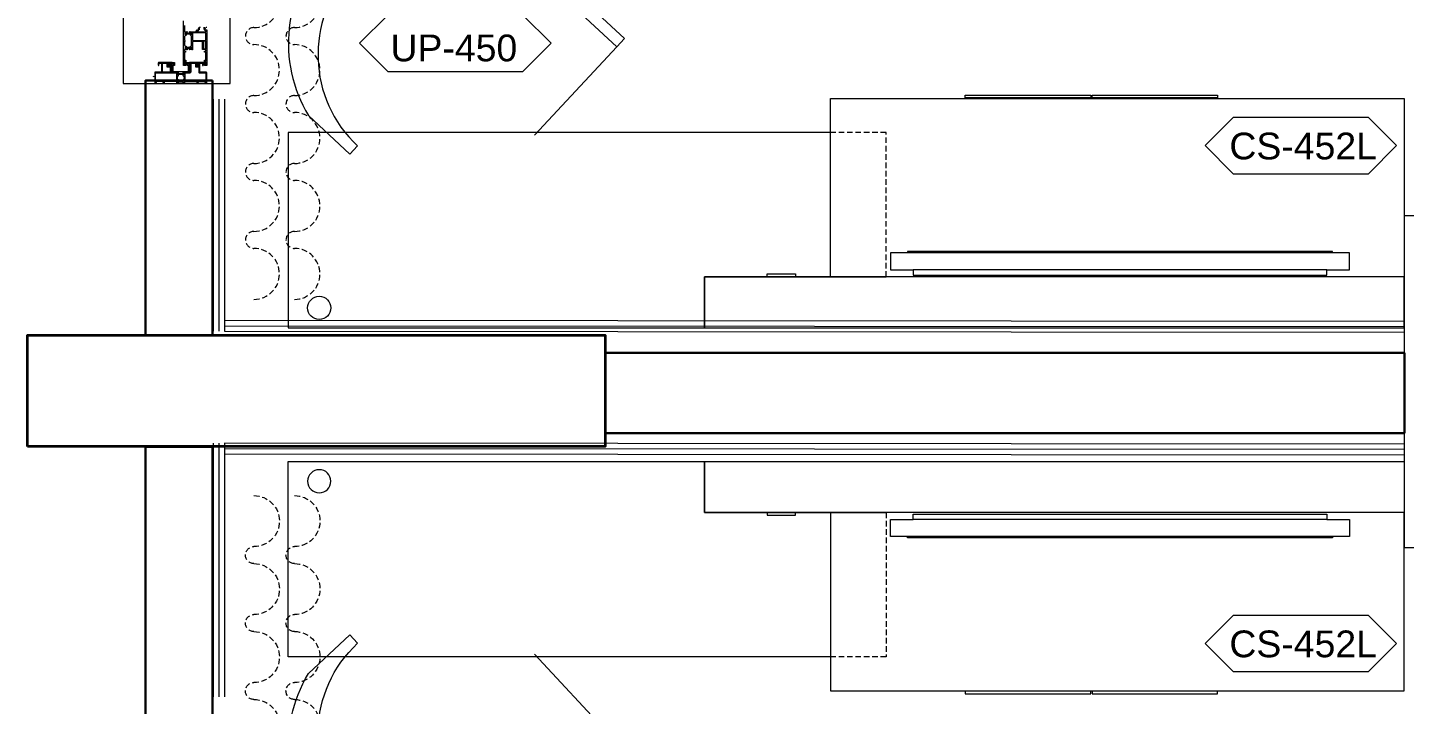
# Model space of a CAD drawing. Header units: centimetres. Extents: x 118932 to 154602, y -32682 to -23521.
# Drawn here: x 140792.7 to 141101.3, y -27936.9 to -27785.1 of the extents above; entities that cross this region are included whole.
import ezdxf

# ---------------------------------------------------------------- set-up
doc = ezdxf.new("R2010")
doc.units = ezdxf.units.CM
doc.header["$LTSCALE"] = 50
doc.header["$MEASUREMENT"] = 0
doc.linetypes.add('HIDDEN', pattern=[0.375, 0.25, -0.125])
for name, color, linetype, lineweight, true_color in [('GEN_00_BL_Yazı', 7, 'Continuous', 0, 0x4f5250), ('GEN_01_TA_Kolon', 7, 'Continuous', 35, 0xd05d28), ('GEN_02_TF_Mobilya', 7, 'Continuous', 5, 0x745e3d), ('GEN_02_TF_Pencere', 7, 'Continuous', 9, 0x6093ac), ('GEN_05_ML_Alçıpan', 7, 'Continuous', 18, 0x008b29), ('GEN_05_ML_Alçıpan_giydirme', 7, 'Continuous', 18, 0x7ebab5), ('GEN_05_ML_Mermer', 7, 'Continuous', 9, 0x9d8692), ('KALACAK DUVARLAR', 7, 'Continuous', 30, 0x005387), ('ÖRÜLECEK DUVARLAR', 7, 'Continuous', 30, 0xfaca30)]:
    doc.layers.add(name, color=color, linetype=linetype, lineweight=lineweight, true_color=true_color)
doc.styles.add('Arial_6', font='arial.ttf', dxfattribs={"height": 59.5325})

# ---------------------------------------------------------------- blocks, each defined once
blk = doc.blocks.new('LEVEL 0_C BLOK_KOLON')
at = {"layer": 'GEN_01_TA_Kolon', "elevation": 0}
blk.add_lwpolyline([(-94.52, -409.48), (-94.52, -409.48), (-94.52, -384.48), (-94.52, -384.48), (34.98, -384.48), (34.98, -384.48), (34.98, -409.48)], close=True, dxfattribs=at)
blk = doc.blocks.new('b blok level 1 örülecek duvar')
at = {"layer": 'ÖRÜLECEK DUVARLAR', "elevation": 0}
for points in [[(-862.98, 1097.53), (-877.98, 1097.53), (-877.98, 1040.43), (-862.98, 1040.43)], [(-862.98, 1015.43), (-877.98, 1015.43), (-877.98, 953.52), (-862.98, 953.52)]]:
    blk.add_lwpolyline(points, close=True, dxfattribs=at)
blk = doc.blocks.new('P4_')
at = {"layer": 'GEN_02_TF_Pencere', "linetype": 'Continuous'}
for p, q in [((108152.61, 6102.42, 0), (108152.61, 6101.91, 0)), ((108152.63, 6102.42, 0), (108152.63, 6101.91, 0)), ((108152.65, 6102.42, 0), (108152.65, 6101.91, 0)), ((108152.67, 6102.42, 0), (108152.67, 6101.91, 0)), ((108152.69, 6102.42, 0), (108152.69, 6101.91, 0)), ((108152.71, 6102.42, 0), (108152.71, 6101.91, 0)), ((108152.73, 6102.42, 0), (108152.73, 6101.91, 0)), ((108152.75, 6102.42, 0), (108152.75, 6101.91, 0)), ((108152.77, 6102.42, 0), (108152.77, 6101.91, 0)), ((108152.79, 6102.42, 0), (108152.79, 6101.91, 0)), ((108152.81, 6102.42, 0), (108152.81, 6101.91, 0)), ((108152.83, 6102.42, 0), (108152.83, 6101.91, 0)), ((108152.85, 6102.42, 0), (108152.85, 6101.91, 0)), ((108152.87, 6102.42, 0), (108152.87, 6101.91, 0)), ((108152.89, 6102.42, 0), (108152.89, 6101.91, 0)), ((108152.91, 6102.42, 0), (108152.91, 6101.91, 0)), ((108152.61, 6098.01, 0), (108152.61, 6098.52, 0)), ((108152.63, 6098.01, 0), (108152.63, 6098.52, 0)), ((108152.65, 6098.01, 0), (108152.65, 6098.52, 0)), ((108152.67, 6098.01, 0), (108152.67, 6098.52, 0)), ((108152.69, 6098.01, 0), (108152.69, 6098.52, 0)), ((108152.71, 6098.01, 0), (108152.71, 6098.52, 0)), ((108152.73, 6098.01, 0), (108152.73, 6098.52, 0)), ((108152.75, 6098.01, 0), (108152.75, 6098.52, 0)), ((108152.77, 6098.01, 0), (108152.77, 6098.52, 0)), ((108152.79, 6098.01, 0), (108152.79, 6098.52, 0)), ((108152.81, 6098.01, 0), (108152.81, 6098.52, 0)), ((108152.83, 6098.01, 0), (108152.83, 6098.52, 0)), ((108152.85, 6098.01, 0), (108152.85, 6098.52, 0)), ((108152.87, 6098.01, 0), (108152.87, 6098.52, 0)), ((108152.89, 6098.01, 0), (108152.89, 6098.52, 0)), ((108152.91, 6098.01, 0), (108152.91, 6098.52, 0))]:
    blk.add_line(p, q, dxfattribs=at)
at = {"layer": 'GEN_02_TF_Pencere', "extrusion": (0, 0, -1), "elevation": 0}
for points in [[(-108144.76, 6102.82, 0.41421), (-108144.79, 6102.79), (-108144.79, 6102.73, 0.41421), (-108144.76, 6102.7)], [(-108144.74, 6102.4), (-108145.01, 6102.4), (-108145.03, 6102.44, 0.414213), (-108145.07, 6102.45), (-108145.24, 6102.35, 0.767327), (-108145.22, 6102.28), (-108144.72, 6102.28, 0.414213)], [(-108144.71, 6101.39), (-108144.82, 6101.24, -0.244575), (-108144.96, 6101.16), (-108145.24, 6101.16, 0.767327), (-108145.27, 6101.06), (-108145.07, 6100.95, 0.577351), (-108145.03, 6100.97), (-108145.03, 6101.04), (-108144.96, 6101.04, 0.244575), (-108144.72, 6101.17)], [(-108144.34, 6097.82), (-108145.76, 6097.82, -0.414214), (-108145.79, 6097.85), (-108145.79, 6098.12), (-108145.72, 6098.38, 0.700075), (-108145.83, 6098.45), (-108145.84, 6098.44), (-108146.01, 6098.27, 0.617785), (-108146, 6098.21, -0.283333), (-108145.98, 6098.19), (-108145.93, 6098), (-108145.93, 6097.98, -0.673162), (-108145.98, 6097.96, 0.202354), (-108146, 6097.97), (-108146.39, 6097.97, -0.415901), (-108146.42, 6098), (-108146.42, 6098.02, -0.137872), (-108146.41, 6098.04), (-108146.32, 6098.19, 0.585714), (-108146.34, 6098.22), (-108146.48, 6098.22, 0.30109), (-108146.56, 6098.17), (-108146.72, 6097.91, -0.261413), (-108146.81, 6097.87), (-108147.63, 6097.87), (-108147.65, 6097.9), (-108147.67, 6097.87), (-108147.73, 6097.87, 1), (-108147.79, 6097.87), (-108147.87, 6097.87, 1), (-108147.93, 6097.87), (-108148.72, 6097.87, -0.261413), (-108148.8, 6097.91), (-108148.96, 6098.17, 0.261381), (-108149.05, 6098.22), (-108149.19, 6098.22, 0.585524), (-108149.21, 6098.19), (-108149.11, 6098.04, -0.137707), (-108149.11, 6098.02), (-108149.11, 6098, -0.414214), (-108149.14, 6097.97), (-108149.53, 6097.97, 0.202488), (-108149.55, 6097.96, -0.673126), (-108149.6, 6097.98), (-108149.6, 6098), (-108149.55, 6098.19, -0.283536), (-108149.53, 6098.21, 0.617796), (-108149.51, 6098.27), (-108149.68, 6098.44), (-108149.7, 6098.45, 0.700399), (-108149.81, 6098.38), (-108149.74, 6098.12), (-108149.74, 6097.85, -0.414214), (-108149.77, 6097.82), (-108150.09, 6097.82, -0.414214), (-108150.12, 6097.85), (-108150.12, 6098.06, 0.414214), (-108150.15, 6098.09), (-108150.31, 6098.09, 0.414214), (-108150.34, 6098.06), (-108150.34, 6098, 0.414214), (-108150.31, 6097.97), (-108150.24, 6097.97), (-108150.24, 6097.82), (-108152.24, 6097.82), (-108152.24, 6097.97), (-108152.14, 6097.97, 0.414214), (-108152.11, 6098), (-108152.11, 6098.07, 0.414214), (-108152.16, 6098.12), (-108152.47, 6098.12, 0.414214), (-108152.54, 6098.05, 0.414214), (-108152.51, 6098.02), (-108152.43, 6098.02, -0.414214), (-108152.38, 6097.97), (-108152.38, 6097.85, -0.414214), (-108152.43, 6097.8), (-108153.1, 6097.8, -0.414214), (-108153.15, 6097.85), (-108153.15, 6097.97, -0.414214), (-108153.1, 6098.02), (-108153.02, 6098.02, 0.414214), (-108152.99, 6098.05, 0.414214), (-108153.06, 6098.12), (-108153.26, 6098.12, 0.414214), (-108153.29, 6098.09), (-108153.29, 6097.65, 0.414214), (-108153.26, 6097.62), (-108153.26, 6097.62), (-108143.32, 6097.62, 0.414214)]]:
    blk.add_lwpolyline(points, format="xyb", dxfattribs=at)
for points in [[(-108145.32, 6102.82), (-108153.26, 6102.82, 0.198912), (-108153.28, 6102.81, 0.198912), (-108153.29, 6102.79), (-108153.29, 6102.35, 0.414214), (-108153.26, 6102.32), (-108153.06, 6102.32, 0.414214), (-108152.99, 6102.39, 0.414214), (-108153.02, 6102.42), (-108153.1, 6102.42, -0.414214), (-108153.15, 6102.47), (-108153.15, 6102.59, -0.414214), (-108153.1, 6102.64), (-108152.43, 6102.64, -0.414214), (-108152.38, 6102.59), (-108152.38, 6102.47, -0.414214), (-108152.43, 6102.42), (-108152.51, 6102.42, 0.414214), (-108152.54, 6102.39, 0.414214), (-108152.47, 6102.32), (-108152.16, 6102.32, 0.414214), (-108152.11, 6102.37), (-108152.11, 6102.44, 0.414214), (-108152.14, 6102.47), (-108152.24, 6102.47), (-108152.24, 6102.62), (-108150.24, 6102.62), (-108150.24, 6102.47), (-108150.31, 6102.47, 0.414214), (-108150.34, 6102.44), (-108150.34, 6102.38, 0.414214), (-108150.31, 6102.35), (-108150.15, 6102.35, 0.414214), (-108150.12, 6102.38), (-108150.12, 6102.59, -0.414214), (-108150.09, 6102.62), (-108149.74, 6102.62), (-108149.74, 6101.92, 0.414213), (-108149.71, 6101.89), (-108147.94, 6101.89), (-108147.94, 6100.81), (-108147.91, 6100.78), (-108147.94, 6100.75), (-108147.94, 6099.67), (-108149.69, 6099.67, 0.414277), (-108149.79, 6099.57), (-108149.79, 6099.54, 0.339312), (-108149.77, 6099.52), (-108149.75, 6099.51, -0.339802), (-108149.74, 6099.49), (-108149.74, 6099.31), (-108149.81, 6099.05, 0.700085), (-108149.7, 6098.97), (-108149.68, 6098.98), (-108149.51, 6099.15, 0.617948), (-108149.53, 6099.22, -0.283637), (-108149.55, 6099.24), (-108149.6, 6099.42), (-108149.6, 6099.44, -0.673161), (-108149.55, 6099.46, 0.202488), (-108149.53, 6099.45), (-108149.14, 6099.45, -0.414214), (-108149.11, 6099.42), (-108149.11, 6099.4, -0.137872), (-108149.12, 6099.38), (-108149.21, 6099.23, 0.585524), (-108149.19, 6099.2), (-108149.05, 6099.2, 0.261413), (-108148.96, 6099.25), (-108148.89, 6099.37, -0.261413), (-108148.8, 6099.42), (-108147.9, 6099.42), (-108146.73, 6099.42, -0.261413), (-108146.64, 6099.37), (-108146.56, 6099.25, 0.261413), (-108146.48, 6099.2), (-108146.34, 6099.2, 0.585524), (-108146.32, 6099.23), (-108146.41, 6099.38, -0.137872), (-108146.42, 6099.4), (-108146.42, 6099.42, -0.414214), (-108146.39, 6099.45), (-108146, 6099.45, 0.202488), (-108145.98, 6099.46, -0.673161), (-108145.93, 6099.44), (-108145.93, 6099.42), (-108145.98, 6099.23, -0.283637), (-108146, 6099.21, 0.617948), (-108146.02, 6099.15), (-108145.85, 6098.98), (-108145.83, 6098.97, 0.700085), (-108145.72, 6099.04), (-108145.79, 6099.3), (-108145.79, 6100.59, -0.414214), (-108145.76, 6100.62), (-108145.62, 6100.62, -0.414214), (-108145.59, 6100.59), (-108145.59, 6100.5, 0.463003), (-108145.55, 6100.47, 0.372825), (-108145.47, 6100.57), (-108145.47, 6100.59, -0.414214), (-108145.44, 6100.62), (-108145.37, 6100.62, 0.414214), (-108145.29, 6100.7), (-108145.29, 6100.87, 0.414214), (-108145.44, 6101.02), (-108145.46, 6101.02, 0.414214), (-108145.49, 6100.99), (-108145.49, 6100.95, 0.380812), (-108145.46, 6100.92, -0.365977), (-108145.44, 6100.89), (-108145.44, 6100.8, -0.414214), (-108145.47, 6100.77), (-108145.58, 6100.77, -0.365977), (-108145.61, 6100.79, 0.369187), (-108145.64, 6100.82), (-108145.76, 6100.82, -0.414214), (-108145.79, 6100.85), (-108145.79, 6101.69), (-108145.82, 6101.72), (-108145.79, 6101.75), (-108145.79, 6102.59, -0.414214), (-108145.76, 6102.62), (-108145.64, 6102.62, 0.365995), (-108145.61, 6102.64, -0.365977), (-108145.58, 6102.67), (-108145.47, 6102.67, -0.414214), (-108145.44, 6102.64), (-108145.44, 6102.55, -0.374045), (-108145.46, 6102.52, 0.366034), (-108145.49, 6102.49), (-108145.49, 6102.45, 0.414214), (-108145.46, 6102.42), (-108145.44, 6102.42, 0.414214), (-108145.29, 6102.57), (-108145.29, 6102.79, 0.414214), (-108145.32, 6102.82)], [(-108147.87, 6102.1, -0.198912), (-108147.89, 6102.09), (-108149.51, 6102.09, -0.414214), (-108149.54, 6102.12), (-108149.54, 6102.59, -0.414214), (-108149.51, 6102.62), (-108147.89, 6102.62, -0.414214), (-108147.86, 6102.59), (-108147.86, 6102.12, -0.198912), (-108147.87, 6102.1)], [(-108157.33, 6102.82), (-108154.94, 6102.82, -0.414214), (-108154.79, 6102.67), (-108154.79, 6101.31, 0.414214), (-108154.76, 6101.28), (-108152.83, 6101.28, 0.414214), (-108152.8, 6101.31), (-108152.8, 6101.82, 0.400696), (-108152.83, 6101.85), (-108153.26, 6101.87, -0.400696), (-108153.29, 6101.9), (-108153.29, 6101.99, -0.414214), (-108153.26, 6102.02), (-108152.74, 6102.02, -0.414214), (-108152.64, 6101.92), (-108152.64, 6101.1, -0.399104), (-108152.68, 6101.05), (-108153.06, 6101.03, -0.429487), (-108153.09, 6101.06), (-108153.09, 6101.08, 0.414214), (-108153.14, 6101.13), (-108153.34, 6101.13, 0.414214), (-108153.44, 6101.03), (-108153.44, 6100.53, 0.414214), (-108153.34, 6100.43), (-108153.14, 6100.43, 0.414214), (-108153.09, 6100.48), (-108153.09, 6100.5, -0.429495), (-108153.06, 6100.53), (-108152.68, 6100.51, -0.399096), (-108152.64, 6100.46), (-108152.64, 6098.99, -0.414214), (-108152.67, 6098.96), (-108152.81, 6098.96, -0.518649), (-108152.83, 6099), (-108152.79, 6099.12, 0.518649), (-108152.82, 6099.16), (-108154.59, 6099.16, 0.414214), (-108154.79, 6098.96), (-108154.79, 6097.65, 0.41134), (-108154.76, 6097.62, -0.312805), (-108154.74, 6097.61), (-108154.71, 6097.53, -0.493156), (-108154.73, 6097.5), (-108155.03, 6097.47, -0.957545), (-108155.03, 6097.51, 0.268123), (-108155.02, 6097.53), (-108154.96, 6097.69, 0.843087), (-108154.97, 6097.74), (-108155.42, 6097.74, 0.577366), (-108155.45, 6097.7), (-108155.35, 6097.54, 0.182928), (-108155.34, 6097.53, -0.849637), (-108155.35, 6097.49), (-108155.44, 6097.49, -0.267944), (-108155.7, 6097.64), (-108155.73, 6097.69, 0.267964), (-108155.82, 6097.74), (-108155.94, 6097.74), (-108155.96, 6097.71), (-108155.98, 6097.74), (-108156.04, 6097.74, -1), (-108156.1, 6097.74), (-108156.18, 6097.74, -1), (-108156.24, 6097.74), (-108156.33, 6097.74, 0.267966), (-108156.41, 6097.69), (-108156.44, 6097.64, -0.267944), (-108156.7, 6097.49), (-108156.8, 6097.49, -0.849744), (-108156.8, 6097.53, 0.182697), (-108156.79, 6097.54), (-108156.7, 6097.7, 0.577366), (-108156.73, 6097.74), (-108157.18, 6097.74, 0.843081), (-108157.19, 6097.69), (-108157.13, 6097.53, 0.267761), (-108157.11, 6097.51, -0.957329), (-108157.12, 6097.47), (-108157.36, 6097.5), (-108157.36, 6097.65), (-108157.36, 6097.93, -0.414214), (-108157.33, 6097.96), (-108156.89, 6097.96, 0.414214), (-108156.86, 6097.99), (-108156.86, 6100.62), (-108157.28, 6100.62, -0.414214), (-108157.36, 6100.7), (-108157.36, 6100.87, -0.414214), (-108157.21, 6101.02), (-108157.18, 6101.02, -0.414214), (-108157.16, 6101), (-108157.16, 6100.95, -0.36604), (-108157.18, 6100.92, 0.365984), (-108157.21, 6100.89), (-108157.21, 6100.8, 0.414214), (-108157.18, 6100.77), (-108157.07, 6100.77, 0.367429), (-108157.04, 6100.8, -0.364526), (-108157.01, 6100.82), (-108156.89, 6100.82, 0.414214), (-108156.86, 6100.85), (-108156.86, 6101.69), (-108156.83, 6101.72), (-108156.86, 6101.75), (-108156.86, 6102.59, 0.414214), (-108156.89, 6102.62), (-108157.01, 6102.62, -0.364526), (-108157.04, 6102.65, 0.367429), (-108157.07, 6102.67), (-108157.18, 6102.67, 0.414214), (-108157.21, 6102.64), (-108157.21, 6102.55, 0.365984), (-108157.18, 6102.52, -0.36604), (-108157.16, 6102.49), (-108157.16, 6102.44, -0.414214), (-108157.18, 6102.42), (-108157.21, 6102.42, -0.414214), (-108157.36, 6102.57), (-108157.36, 6102.79, -0.414214), (-108157.33, 6102.82)], [(-108154.97, 6102.64), (-108156.68, 6102.64), (-108156.68, 6097.96), (-108154.97, 6097.96), (-108154.97, 6098.96, -0.414214), (-108154.59, 6099.34), (-108152.85, 6099.34, 0.414214), (-108152.82, 6099.37), (-108152.82, 6100.25, 0.414214), (-108152.85, 6100.28), (-108153.54, 6100.28, -0.414214), (-108153.64, 6100.38), (-108153.64, 6100.98, 0.414214), (-108153.74, 6101.08), (-108154.87, 6101.08, -0.414214), (-108154.97, 6101.18), (-108154.97, 6102.64)], [(-108146.26, 6099.13), (-108146.26, 6098.29, -0.131653), (-108146.27, 6098.23), (-108146.38, 6098.05), (-108146.38, 6098.01, 0.414213), (-108146.34, 6097.97), (-108146, 6097.97, 0.414214), (-108145.96, 6098.01), (-108145.96, 6098.05), (-108146.06, 6098.23, -0.131652), (-108146.08, 6098.29), (-108146.08, 6099.13, -0.131652), (-108146.06, 6099.19), (-108145.96, 6099.37), (-108145.96, 6099.41, 0.414214), (-108146, 6099.45), (-108146.34, 6099.45, 0.414213), (-108146.38, 6099.41), (-108146.38, 6099.37), (-108146.27, 6099.19, -0.131652), (-108146.26, 6099.13)], [(-108149.25, 6099.14), (-108149.25, 6098.29, 0.131653), (-108149.24, 6098.23), (-108149.13, 6098.05), (-108149.13, 6098.01, -0.414213), (-108149.17, 6097.97), (-108149.51, 6097.97, -0.414214), (-108149.55, 6098.01), (-108149.55, 6098.05), (-108149.45, 6098.23, 0.131652), (-108149.43, 6098.29), (-108149.43, 6099.14, 0.131652), (-108149.45, 6099.2), (-108149.55, 6099.38), (-108149.55, 6099.41, -0.414214), (-108149.51, 6099.45), (-108149.17, 6099.45, -0.414213), (-108149.13, 6099.41), (-108149.13, 6099.38), (-108149.24, 6099.2, 0.131652), (-108149.25, 6099.14)], [(-108152.64, 6100.35, 0.064394), (-108152.55, 6100.55, 0.064394), (-108152.53, 6100.78, 0.129325), (-108152.64, 6101.21), (-108152.64, 6101.06, -0.399528), (-108152.67, 6101.03), (-108153.08, 6101.01, -0.414214), (-108153.11, 6101.04), (-108153.11, 6101.06, 0.414214), (-108153.14, 6101.09), (-108153.15, 6101.09, 0.295923), (-108153.24, 6101.04, 0.104809), (-108153.29, 6100.78, 0.104809), (-108153.24, 6100.52, 0.295923), (-108153.15, 6100.46), (-108153.14, 6100.46, 0.414214), (-108153.11, 6100.49), (-108153.11, 6100.52, -0.414214), (-108153.08, 6100.55), (-108152.67, 6100.53, -0.399528), (-108152.64, 6100.5), (-108152.64, 6100.35)], [(-108153.29, 6094.89, 0.198912), (-108153.28, 6094.87, 0.198912), (-108153.26, 6094.86), (-108152.85, 6094.86, 0.518649), (-108152.82, 6094.9), (-108152.87, 6095.02, -0.518649), (-108152.84, 6095.06), (-108152.67, 6095.06, 0.414214), (-108152.64, 6095.09), (-108152.64, 6095.55, 0.414214), (-108152.67, 6095.58), (-108153.26, 6095.58, 0.414214), (-108153.29, 6095.55), (-108153.29, 6095.21), (-108154.64, 6095.21), (-108154.64, 6096.99), (-108154.64, 6098.78), (-108153.29, 6098.78), (-108153.29, 6098.44, 0.414214), (-108153.26, 6098.41), (-108152.67, 6098.41, 0.414214), (-108152.64, 6098.44), (-108152.64, 6098.9, 0.414214), (-108152.67, 6098.93), (-108152.84, 6098.93, -0.518649), (-108152.87, 6098.97), (-108152.82, 6099.09, 0.518649), (-108152.85, 6099.13), (-108153.26, 6099.13, 0.414214), (-108153.29, 6099.1), (-108153.29, 6098.93, -0.414214), (-108153.32, 6098.9), (-108154.73, 6098.9, 0.414214), (-108154.76, 6098.87), (-108154.76, 6096.99), (-108154.76, 6095.12, 0.414214), (-108154.73, 6095.09), (-108153.32, 6095.09, -0.414214), (-108153.29, 6095.06), (-108153.29, 6094.89)], [(-108152.78, 6100.63), (-108153.1, 6100.65, -0.337036), (-108153.13, 6100.67, -0.054259), (-108153.14, 6100.78, -0.054259), (-108153.13, 6100.88, -0.337036), (-108153.1, 6100.91), (-108152.78, 6100.92, -0.32284), (-108152.75, 6100.9, -0.093955), (-108152.73, 6100.78, -0.093955), (-108152.75, 6100.65, -0.32284), (-108152.78, 6100.63)], [(-108153.19, 6098.54), (-108153.19, 6098.98, -0.395113), (-108153.16, 6099.01), (-108152.95, 6099.02, 0.505029), (-108152.81, 6098.83), (-108152.77, 6098.83, -0.414214), (-108152.74, 6098.8), (-108152.74, 6098.54, -0.414214), (-108152.77, 6098.51), (-108153.16, 6098.51, -0.414214), (-108153.19, 6098.54)], [(-108156.86, 6093.38), (-108156.86, 6096.01, 0.414214), (-108156.89, 6096.04), (-108157.33, 6096.04, -0.414214), (-108157.36, 6096.07), (-108157.36, 6096.35), (-108157.36, 6096.51), (-108157.12, 6096.53, -0.957329), (-108157.11, 6096.49, 0.267761), (-108157.13, 6096.48), (-108157.19, 6096.32, 0.843081), (-108157.18, 6096.26), (-108156.73, 6096.26, 0.577366), (-108156.7, 6096.31), (-108156.79, 6096.46, 0.182697), (-108156.8, 6096.47, -0.849744), (-108156.8, 6096.51), (-108156.7, 6096.51, -0.267944), (-108156.44, 6096.36), (-108156.41, 6096.31, 0.267966), (-108156.33, 6096.26), (-108156.24, 6096.26, -1), (-108156.18, 6096.26), (-108156.1, 6096.26, -1), (-108156.04, 6096.26), (-108155.98, 6096.26), (-108155.96, 6096.3), (-108155.94, 6096.26), (-108155.82, 6096.26, 0.267964), (-108155.73, 6096.31), (-108155.7, 6096.36, -0.267944), (-108155.44, 6096.51), (-108155.35, 6096.51, -0.849637), (-108155.34, 6096.47, 0.182928), (-108155.35, 6096.46), (-108155.45, 6096.31, 0.577366), (-108155.42, 6096.26), (-108154.97, 6096.26, 0.843087), (-108154.96, 6096.32), (-108155.02, 6096.48, 0.268123), (-108155.03, 6096.49, -0.957545), (-108155.03, 6096.53), (-108154.73, 6096.5, -0.493156), (-108154.71, 6096.48), (-108154.74, 6096.39, -0.312805), (-108154.76, 6096.38, 0.41134), (-108154.79, 6096.35), (-108154.79, 6095.05, 0.414214), (-108154.59, 6094.85), (-108152.82, 6094.85, 0.414214), (-108152.79, 6094.88), (-108152.84, 6095.02, -0.414214), (-108152.81, 6095.05), (-108152.67, 6095.05, -0.414214), (-108152.64, 6095.02), (-108152.64, 6094.67, -0.399096), (-108152.68, 6094.62), (-108153.06, 6094.6, -0.429495), (-108153.09, 6094.63), (-108153.09, 6094.65, 0.414214), (-108153.14, 6094.7), (-108153.34, 6094.7, 0.414214), (-108153.44, 6094.6), (-108153.44, 6094.1, 0.414214), (-108153.34, 6094), (-108153.14, 6094, 0.414214), (-108153.09, 6094.05), (-108153.09, 6094.07, -0.429487), (-108153.06, 6094.1), (-108152.68, 6094.08, -0.399104), (-108152.64, 6094.03), (-108152.64, 6092.08, -0.414214), (-108152.74, 6091.98), (-108153.26, 6091.98, -0.414214), (-108153.29, 6092.01), (-108153.29, 6092.1, -0.400696), (-108153.26, 6092.13), (-108152.83, 6092.15, 0.400696), (-108152.8, 6092.18), (-108152.8, 6092.69, 0.414214), (-108152.83, 6092.72), (-108154.76, 6092.72, 0.414214), (-108154.79, 6092.69), (-108154.79, 6091.33, -0.414214), (-108154.94, 6091.18), (-108157.33, 6091.18, -0.414214), (-108157.36, 6091.21), (-108157.36, 6091.43, -0.414214), (-108157.21, 6091.58), (-108157.18, 6091.58, -0.414214), (-108157.16, 6091.56), (-108157.16, 6091.51, -0.36604), (-108157.18, 6091.48, 0.365984), (-108157.21, 6091.45), (-108157.21, 6091.36, 0.414214), (-108157.18, 6091.33), (-108157.07, 6091.33, 0.367429), (-108157.04, 6091.36, -0.364526), (-108157.01, 6091.38), (-108156.89, 6091.38, 0.414214), (-108156.86, 6091.41), (-108156.86, 6092.25), (-108156.83, 6092.28), (-108156.86, 6092.31), (-108156.86, 6093.15, 0.414214), (-108156.89, 6093.18), (-108157.01, 6093.18, -0.364526), (-108157.04, 6093.21, 0.367429), (-108157.07, 6093.23), (-108157.18, 6093.23, 0.414214), (-108157.21, 6093.2), (-108157.21, 6093.11, 0.365984), (-108157.18, 6093.08, -0.36604), (-108157.16, 6093.05), (-108157.16, 6093, -0.414214), (-108157.18, 6092.98), (-108157.21, 6092.98, -0.414214), (-108157.36, 6093.13), (-108157.36, 6093.3, -0.414214), (-108157.28, 6093.38), (-108156.86, 6093.38)], [(-108155.3, 6097.42), (-108155.3, 6096.58, -0.131652), (-108155.32, 6096.52), (-108155.42, 6096.34), (-108155.42, 6096.3, 0.414214), (-108155.38, 6096.26), (-108155.04, 6096.26, 0.414214), (-108155, 6096.3), (-108155, 6096.34), (-108155.1, 6096.52, -0.131652), (-108155.12, 6096.58), (-108155.12, 6097.42, -0.131652), (-108155.1, 6097.48), (-108155, 6097.66), (-108155, 6097.7, 0.414214), (-108155.04, 6097.74), (-108155.38, 6097.74, 0.414214), (-108155.42, 6097.7), (-108155.42, 6097.66), (-108155.32, 6097.48, -0.131652), (-108155.3, 6097.42)], [(-108157.06, 6097.42), (-108157.06, 6096.58, -0.131652), (-108157.07, 6096.52), (-108157.18, 6096.34), (-108157.18, 6096.3, 0.414214), (-108157.14, 6096.26), (-108156.8, 6096.26, 0.414214), (-108156.76, 6096.3), (-108156.76, 6096.34), (-108156.86, 6096.52, -0.131652), (-108156.88, 6096.58), (-108156.88, 6097.42, -0.131652), (-108156.86, 6097.48), (-108156.76, 6097.66), (-108156.76, 6097.7, 0.414214), (-108156.8, 6097.74), (-108157.14, 6097.74, 0.414214), (-108157.18, 6097.7), (-108157.18, 6097.66), (-108157.07, 6097.48, -0.131652), (-108157.06, 6097.42)], [(-108152.64, 6093.91, 0.064394), (-108152.55, 6094.12, 0.064394), (-108152.53, 6094.34, 0.129325), (-108152.64, 6094.77), (-108152.64, 6094.62, -0.399528), (-108152.67, 6094.59), (-108153.08, 6094.57, -0.414214), (-108153.11, 6094.6), (-108153.11, 6094.63, 0.414214), (-108153.14, 6094.66), (-108153.15, 6094.66, 0.295923), (-108153.24, 6094.6, 0.104809), (-108153.29, 6094.34, 0.104809), (-108153.24, 6094.08, 0.295923), (-108153.15, 6094.02), (-108153.14, 6094.02, 0.414214), (-108153.11, 6094.05), (-108153.11, 6094.08, -0.414214), (-108153.08, 6094.11), (-108152.67, 6094.09, -0.399528), (-108152.64, 6094.06), (-108152.64, 6093.91)], [(-108152.78, 6094.2), (-108153.1, 6094.21, -0.337036), (-108153.13, 6094.24, -0.054259), (-108153.14, 6094.34, -0.054259), (-108153.13, 6094.45, -0.337036), (-108153.1, 6094.47), (-108152.78, 6094.49, -0.32284), (-108152.75, 6094.47, -0.093955), (-108152.73, 6094.34, -0.093955), (-108152.75, 6094.21, -0.32284), (-108152.78, 6094.2)], [(-108153.18, 6094.99, -0.190395), (-108153.19, 6095.01), (-108153.19, 6095.45, -0.414214), (-108153.16, 6095.48), (-108152.77, 6095.48, -0.414214), (-108152.74, 6095.45), (-108152.74, 6095.19, -0.414214), (-108152.77, 6095.16), (-108152.81, 6095.16, 0.505029), (-108152.95, 6094.96), (-108153.16, 6094.98, -0.190395), (-108153.18, 6094.99)], [(-108154.79, 6094.62), (-108154.79, 6092.93, 0.414189), (-108154.76, 6092.9), (-108152.85, 6092.9, 0.414238), (-108152.82, 6092.93), (-108152.82, 6093.82, 0.414214), (-108152.85, 6093.85), (-108153.54, 6093.85, -0.414214), (-108153.64, 6093.95), (-108153.64, 6094.55, 0.414214), (-108153.74, 6094.65), (-108154.76, 6094.65, 0.414214), (-108154.79, 6094.62)]]:
    blk.add_lwpolyline(points, format="xyb", close=True, dxfattribs=at)
for points in [[(-108147.7, 6102.62), (-108145.99, 6102.62), (-108145.99, 6099.67), (-108147.7, 6099.67), (-108147.7, 6102.62)], [(-108156.68, 6096.04), (-108156.68, 6091.36), (-108154.97, 6091.36), (-108154.97, 6096.04), (-108156.68, 6096.04)]]:
    blk.add_lwpolyline(points, close=True, dxfattribs=at)
at = {"layer": 'GEN_02_TF_Pencere', "linetype": 'Continuous', "elevation": 0}
for points in [[(108153.1, 6102.42), (108152.42, 6102.42), (108152.42, 6102.51), (108153.1, 6102.51), (108153.1, 6102.42)], [(108152.42, 6098.01), (108153.1, 6098.01), (108153.1, 6097.92), (108152.42, 6097.92), (108152.42, 6098.01)]]:
    blk.add_lwpolyline(points, close=True, dxfattribs=at)
at = {"layer": 'GEN_02_TF_Pencere'}
blk.add_arc((108155.43, 6090.98, 0), 0.332, 322.1442, 37.8558, dxfattribs=at)
at = {"layer": 'GEN_05_ML_Mermer', "elevation": 0}
blk.add_lwpolyline([(108157.36, 6084.08), (108157.35, 6108.08), (107932.35, 6108.01), (107932.36, 6084.01)], close=True, dxfattribs=at)
blk = doc.blocks.new('DOGRAMA LEVEL 0 C BLOK')
at = {"rotation": 269.9818727565892}
blk.add_blockref('P4_', (-5467.35, 108554.52, 0), dxfattribs=at)
blk = doc.blocks.new('DUVAR LEVEL 0 C BLOK')
at = {"layer": 'GEN_05_ML_Alçıpan', "elevation": 0}
blk.add_lwpolyline([(112, -193.27), (112, -138.77), (-74, -138.77), (-74, -210.77), (-76.5, -210.77), (-76.5, -136.27), (114.5, -136.27), (114.5, -193.27)], dxfattribs=at)
at = {"layer": 'GEN_05_ML_Alçıpan_giydirme'}
for p, q in [((-340.99, -159.71, 0), (-76.5, -159.91, 0)), ((-340.99, -160.96, 0), (-76.5, -161.16, 0)), ((-340.99, -162.21, 0), (-76.5, -162.41, 0)), ((-340.99, -187.21, 0), (-76.5, -187.41, 0)), ((-340.99, -188.46, 0), (-76.5, -188.66, 0)), ((-340.99, -189.71, 0), (-76.5, -189.91, 0))]:
    blk.add_line(p, q, dxfattribs=at)
at = {"layer": 'GEN_05_ML_Alçıpan_giydirme', "elevation": 0}
for points in [[(-343.49, -110.16), (-343.49, -162.21)], [(-342.24, -110.16), (-342.24, -162.21)], [(-340.99, -110.16), (-340.99, -162.21)], [(-343.49, -187.27), (-343.49, -244.17)], [(-342.24, -187.27), (-342.24, -244.17)], [(-340.99, -187.27), (-340.99, -244.17)]]:
    blk.add_lwpolyline(points, dxfattribs=at)
blk = doc.blocks.new('Drapery Nest - Drape-V397-TYPE F')
at = {"layer": 'GEN_02_TF_Mobilya', "linetype": 'HIDDEN'}
for points in [[(0, 95.2, -1), (0, 133.3, 1), (0, 247.6, -1), (0, 285.7, 1), (0, 400, -1), (0, 438.1, 1), (0, 400, -1), (0, 285.7, 1), (0, 247.6, -1), (0, 133.3, 1), (0, 95.2, -1), (0, -19.1, 1)], [(-1.8, -362, -1), (-1.8, -323.9, 1), (-1.8, -209.6, -1), (-1.8, -171.5, 1), (-1.8, -57.2, -1), (-1.8, -19.1, 1), (-1.8, -57.2, -1), (-1.8, -171.5, 1), (-1.8, -209.6, -1), (-1.8, -323.9, 1), (-1.8, -362, -1), (-1.8, -476.3, 1)], [(-1.8, -819.2, -1), (-1.8, -781.1, 1), (-1.8, -666.8, -1), (-1.8, -628.7, 1), (-1.8, -514.4, -1), (-1.8, -476.3, 1), (-1.8, -514.4, -1), (-1.8, -628.7, 1), (-1.8, -666.8, -1), (-1.8, -781.1, 1), (-1.8, -819.2, -1), (-1.8, -933.5, 1)]]:
    blk.add_lwpolyline(points, format="xyb", close=True, dxfattribs=at)
blk = doc.blocks.new('Drapery Nest - Drape-V396-TYPE F')
at = {"layer": 'GEN_02_TF_Mobilya', "linetype": 'HIDDEN'}
for points in [[(0, 95.25, -1), (0, 133.35, 1), (0, 247.65, -1), (0, 285.75, 1), (0, 400.05, -1), (0, 438.15, 1), (0, 400.05, -1), (0, 285.75, 1), (0, 247.65, -1), (0, 133.35, 1), (0, 95.25, -1), (0, -19.05, 1)], [(0, -361.95, -1), (0, -323.85, 1), (0, -209.55, -1), (0, -171.45, 1), (0, -57.15, -1), (0, -19.05, 1), (0, -57.15, -1), (0, -171.45, 1), (0, -209.55, -1), (0, -323.85, 1), (0, -361.95, -1), (0, -476.25, 1)], [(0, -819.15, -1), (0, -781.05, 1), (0, -666.75, -1), (0, -628.65, 1), (0, -514.35, -1), (0, -476.25, 1), (0, -514.35, -1), (0, -628.65, 1), (0, -666.75, -1), (0, -781.05, 1), (0, -819.15, -1), (0, -933.45, 1)]]:
    blk.add_lwpolyline(points, format="xyb", close=True, dxfattribs=at)
blk = doc.blocks.new('FFE-Tag')
at = {"color": 0}
blk.add_wipeout([(-8.76, 0), (-6.19, 2.57), (6.19, 2.57), (8.76, 0), (6.19, -2.57), (-6.19, -2.57)], dxfattribs=at).dxf.layer = 'GEN_00_BL_Yazı'
at = {"layer": 'GEN_00_BL_Yazı', "color": 0}
for p, q in [((-8.76, 0), (-6.19, 2.57)), ((6.19, 2.57), (-6.19, 2.57)), ((8.76, 0), (6.19, 2.57)), ((-8.76, 0), (-6.19, -2.57)), ((8.76, 0), (6.19, -2.57)), ((-6.19, -2.57), (6.19, -2.57))]:
    blk.add_line(p, q, dxfattribs=at)
blk = doc.blocks.new('UP-450')
at = {"layer": 'GEN_00_BL_Yazı', "xscale": 2.448801272789173, "yscale": 2.448801272789173, "zscale": 2.448801272789173}
blk.add_blockref('FFE-Tag', (0, 0), dxfattribs=at)
at = {"layer": 'GEN_00_BL_Yazı', "insert": (-0.32, -1.08), "char_height": 6, "attachment_point": 5, "style": 'Arial_6'}
blk.add_mtext('UP-450', dxfattribs=at)
blk = doc.blocks.new('CS-452L')
at = {"layer": 'GEN_00_BL_Yazı', "xscale": 2.448801272789173, "yscale": 2.448801272789173, "zscale": 2.448801272789173}
blk.add_blockref('FFE-Tag', (0, 0), dxfattribs=at)
at = {"layer": 'GEN_00_BL_Yazı', "insert": (-16, 2.92), "char_height": 6, "attachment_point": 1, "style": 'Arial_6'}
blk.add_mtext('CS-452L', dxfattribs=at)
blk = doc.blocks.new('*U557')
at = {"layer": 'GEN_02_TF_Mobilya'}
for points in [[(86.7, 396.2), (368.2, 396.2), (368.2, 390.4), (86.7, 390.4)], [(371.1, 396.2), (652.5, 396.2), (652.5, 390.4), (371.1, 390.4)], [(-497.5, -125), (1070.9, -125), (1070.9, -10.7), (-497.5, -10.7)], [(-356.8, -4.3), (-293.3, -4.3), (-293.3, -10.7), (-356.8, -10.7)]]:
    blk.add_lwpolyline(points, close=True, dxfattribs=at)
blk.add_lwpolyline([(-214.9, 313.1), (-1431, 313.1), (-1431, -125), (-497.5, -125), (-497.5, -10.7), (-90.5, -10.7)], dxfattribs=at)
at = {"layer": 'GEN_02_TF_Mobilya', "linetype": 'HIDDEN'}
blk.add_lwpolyline([(-90.5, -10.7), (-90.5, 313.1), (-214.9, 313.1)], dxfattribs=at)
at = {"layer": 'GEN_02_TF_Mobilya'}
blk.add_circle((-1361.1, -80.6), 26, dxfattribs=at)
at = {"xscale": 9.99999999999993, "yscale": 9.99999999999993, "zscale": 9.99999999999993}
blk.add_blockref('CS-452L', (839, 283.3, 0), dxfattribs=at)
at = {"layer": 'GEN_02_TF_Mobilya'}
blk.add_lwpolyline([(-214.9, 389.3), (1070.9, 389.3), (1070.9, -10.7), (-214.9, -10.7)], close=True, dxfattribs=at)
blk = doc.blocks.new('UP-450_Chair')
at = {"layer": 'GEN_02_TF_Mobilya'}
for p, q in [((-304.8, 200), (-279.4, 200)), ((-304.8, -73), (-304.8, 200)), ((-279.4, 200), (-9.1, 200)), ((-279.4, 200), (-279.4, -73)), ((-279.4, -73), (-304.8, -73)), ((-304.8, -73), (-304.8, -200)), ((304.8, -73), (279.4, -73)), ((304.8, -200), (304.8, -73))]:
    blk.add_line(p, q, dxfattribs=at)
for centre, radius, start, end in [((0, -73), 279.4, 180, 0), ((0, -111.9), 317.3, 196.1288, 343.8712)]:
    blk.add_arc(centre, radius, start, end, dxfattribs=at)
blk = doc.blocks.new('EQ-456_TV 50_12554900-TypeF')
at = {"layer": 'GEN_02_TF_Mobilya'}
for p, q in [((520.7, 0), (-406.4, 0)), ((-406.4, 0), (-406.4, -11.9)), ((520.7, -11.9), (520.7, 0)), ((-406.4, -11.9), (-457.2, -11.9)), ((-457.2, -11.9), (-457.2, -50)), ((-406.4, -11.9), (520.7, -11.9)), ((571.5, -11.9), (520.7, -11.9)), ((571.5, -50), (571.5, -11.9)), ((-457.2, -50), (-419.1, -50)), ((-419.1, -50), (-419.1, -53.175)), ((-419.1, -50), (533.4, -50)), ((-419.1, -53.175), (533.4, -53.175)), ((533.4, -53.175), (533.4, -50)), ((533.4, -50), (571.5, -50))]:
    blk.add_line(p, q, dxfattribs=at)
blk = doc.blocks.new('*U753')
at = {"layer": 'GEN_02_TF_Mobilya'}
for points in [[(86.7, 396.2), (368.2, 396.2), (368.2, 390.4), (86.7, 390.4)], [(371.1, 396.2), (652.5, 396.2), (652.5, 390.4), (371.1, 390.4)], [(-497.5, -125), (1070.9, -125), (1070.9, -10.7), (-497.5, -10.7)], [(-356.8, -4.3), (-293.3, -4.3), (-293.3, -10.7), (-356.8, -10.7)]]:
    blk.add_lwpolyline(points, close=True, dxfattribs=at)
blk.add_lwpolyline([(-214.9, 313.1), (-1431, 313.1), (-1431, -125), (-497.5, -125), (-497.5, -10.7), (-90.5, -10.7)], dxfattribs=at)
at = {"layer": 'GEN_02_TF_Mobilya', "linetype": 'HIDDEN'}
blk.add_lwpolyline([(-90.5, -10.7), (-90.5, 313.1), (-214.9, 313.1)], dxfattribs=at)
at = {"layer": 'GEN_02_TF_Mobilya'}
blk.add_circle((-1361.1, -80.6), 26, dxfattribs=at)
at = {"xscale": -9.99999999999993, "yscale": 9.99999999999993, "zscale": 9.99999999999993, "rotation": 180}
blk.add_blockref('CS-452L', (839, 283.3, 0), dxfattribs=at)
at = {"layer": 'GEN_02_TF_Mobilya'}
blk.add_lwpolyline([(-214.9, 389.3), (1070.9, 389.3), (1070.9, -10.7), (-214.9, -10.7)], close=True, dxfattribs=at)
blk = doc.blocks.new('PPBamako_Cblok_Tefris')
at = {"xscale": 0.1000000000000004, "yscale": 0.1000000000000004, "zscale": 0.1000000000000004}
for name, p in [('Drapery Nest - Drape-V396-TYPE F', (-631.9, -261.86, 0)), ('Drapery Nest - Drape-V397-TYPE F', (-622.63, -261.86, 0))]:
    blk.add_blockref(name, p, dxfattribs=at)
at = {"rotation": 180}
for name, p, xscale, yscale, zscale in [('*U753', (-481.15, -404.06, 0), -0.1000000000000007, 0.1000000000000007, 0.1000000000000007), ('Drapery Nest - Drape-V396-TYPE F', (-631.9, -492.57, 0), -0.1000000000000004, 0.1000000000000004, 0.1000000000000004)]:
    blk.add_blockref(name, p, dxfattribs=dict(at, xscale=xscale, yscale=yscale, zscale=zscale))
for name, p, xscale, yscale, zscale in [('*U557', (-481.15, -349.06, 0), 0.1000000000000007, 0.1000000000000007, 0.1000000000000007), ('EQ-456_TV 50_12554900-TypeF', (-432.03, -403.35, 0), -0.1000000000000002, 0.1000000000000002, 0.1000000000000002)]:
    blk.add_blockref(name, p, dxfattribs=dict(xscale=xscale, yscale=yscale, zscale=zscale))
for name, p, xscale, yscale, zscale, rotation in [('Drapery Nest - Drape-V397-TYPE F', (-622.63, -492.57, 0), -0.1000000000000004, 0.1000000000000004, 0.1000000000000004, 180), ('UP-450_Chair', (-584.26, -447.76, 0), -0.09999999999999971, 0.09999999999999971, 0.09999999999999969, 313.022322610305)]:
    blk.add_blockref(name, p, dxfattribs=dict(xscale=xscale, yscale=yscale, zscale=zscale, rotation=rotation))
for name, p, xscale, yscale, zscale, rotation in [('UP-450_Chair', (-584.26, -305.36, 0), 0.09999999999999966, 0.09999999999999966, 0.09999999999999966, 226.9776773896949), ('EQ-456_TV 50_12554900-TypeF', (-432.03, -349.77, 0), 0.1000000000000002, 0.1000000000000002, 0.1000000000000002, 180)]:
    blk.add_blockref(name, p, dxfattribs=dict(xscale=xscale, yscale=yscale, zscale=zscale, rotation=rotation))
at = {"layer": 'GEN_00_BL_Yazı', "xscale": 2.448801272789174, "yscale": 2.448801272789174, "zscale": 2.448801272789174}
blk.add_blockref('FFE-Tag', (-586.76, -297.78, 0), dxfattribs=at)
blk.add_blockref('UP-450', (-586.76, -297.78, 0))

msp = doc.modelspace()

# ---------------------------------------------------------------- block references
for name, p in [('LEVEL 0_C BLOK_KOLON', (140887.23, -27469.59, 0)), ('DUVAR LEVEL 0 C BLOK', (141177.84, -27691.02, 0)), ('b blok level 1 örülecek duvar', (141697.11, -28894.53, -0.01)), ('DOGRAMA LEVEL 0 C BLOK', (140231.61, -28192.9))]:
    msp.add_blockref(name, p)

# ---------------------------------------------------------------- next in the draw order: block references
msp.add_blockref('PPBamako_Cblok_Tefris', (141475.35, -27490.86, 0))

# ---------------------------------------------------------------- next in the draw order: linework, layer by layer
at = {"layer": 'KALACAK DUVARLAR', "elevation": 0}
msp.add_lwpolyline([(140922.18, -27858.06), (141101.35, -27858.06), (141101.35, -27876.06), (140922.18, -27876.06)], close=True, dxfattribs=at)

doc.saveas('drawing.dxf')
